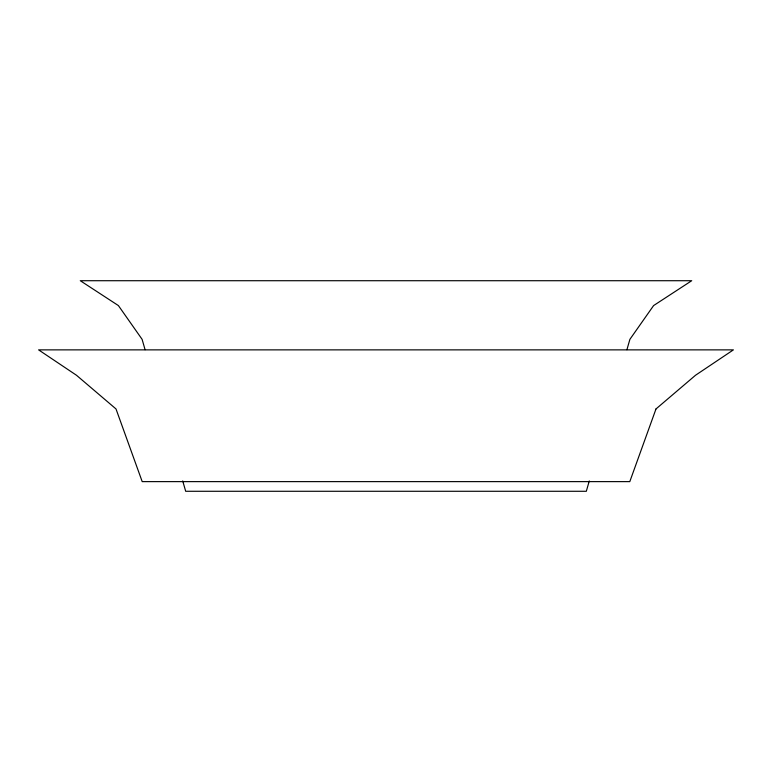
<?xml version="1.0" encoding="UTF-8"?>
<svg xmlns="http://www.w3.org/2000/svg" width="772" height="772" viewBox="0 0 772 772"><rect width="100%" height="100%" fill="white"/><g stroke="black" fill="none" stroke-linecap="round" stroke-linejoin="round"><path stroke-width="1.16" d="M589.287 480.927L586.315 491.281L185.685 491.281L182.713 480.927M626.922 349.706L629.894 339.342L653.604 305.577L691.712 280.718L80.288 280.718L118.396 305.577L142.106 339.342L145.078 349.706M655.997 408.948L629.798 481.622L142.202 481.622L116.003 408.948L76.467 375.25L38.6 349.87L733.4 349.87L695.533 375.25L655.997 408.948"/></g></svg>
